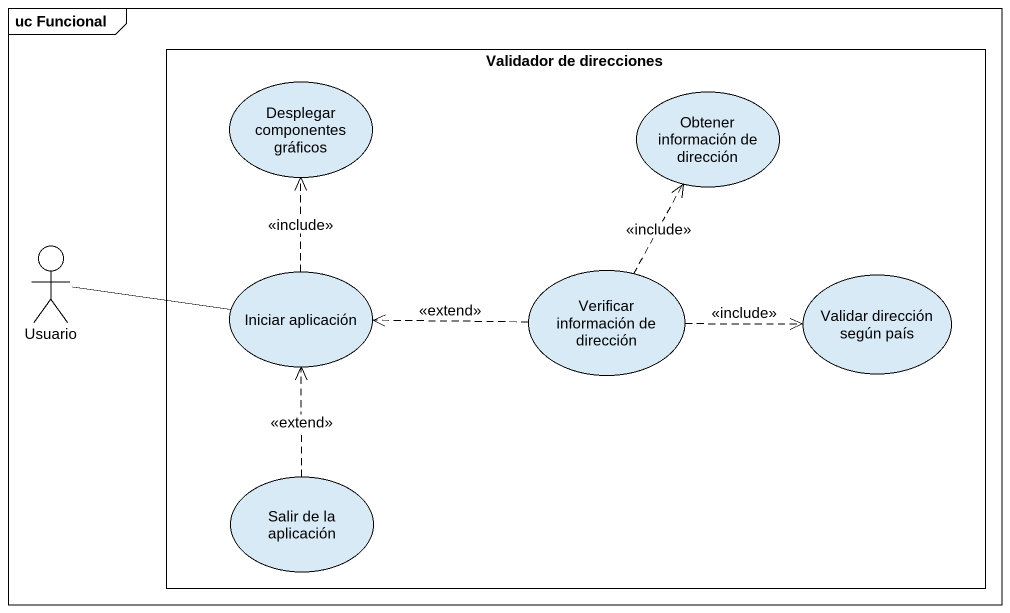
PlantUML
@startuml
mainframe uc Funcional
rectangle "Validador de direcciones" as Validador_de_direcciones {
  usecase "Desplegar componentes gráficos" as Desplegar_componentes
  usecase "Obtener información de dirección" as Obtener_información_de
  usecase "Iniciar aplicación" as Iniciar_aplicación
  usecase "Verificar información de dirección" as Verificar_información_de
  usecase "Validar dirección según país" as Validar_dirección_según_país
  usecase "Salir de la aplicación" as Salir_de_la_aplicación
}
actor Usuario
Usuario -right- Iniciar_aplicación
Iniciar_aplicación .up.> Desplegar_componentes : <<include>>
Verificar_información_de .up.> Obtener_información_de : <<include>>
Verificar_información_de .left.> Iniciar_aplicación : <<extend>>
Verificar_información_de .right.> Validar_dirección_según_país : <<include>>
Salir_de_la_aplicación .up.> Iniciar_aplicación : <<extend>>
@enduml
